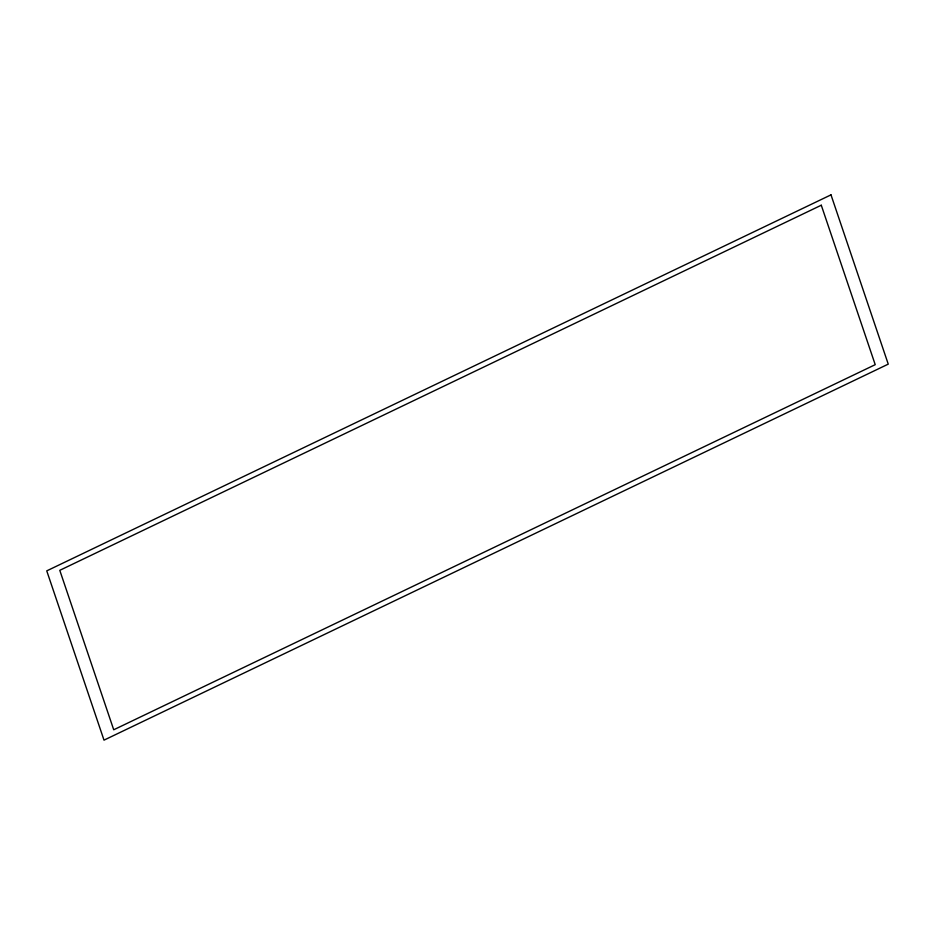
<?xml version="1.0" encoding="UTF-8"?>
<svg xmlns="http://www.w3.org/2000/svg" width="935" height="935" viewBox="0 0 935 935"><rect width="100%" height="100%" fill="white"/><g stroke="black" fill="none" stroke-linecap="round" stroke-linejoin="round"><path stroke-width="1.4" d="M830.993 194.854L46.75 570.864L104.007 740.146L888.25 364.136L830.993 194.854M821.281 205.221L59.782 570.327L113.719 729.779L875.218 364.673L821.281 205.221"/></g></svg>
